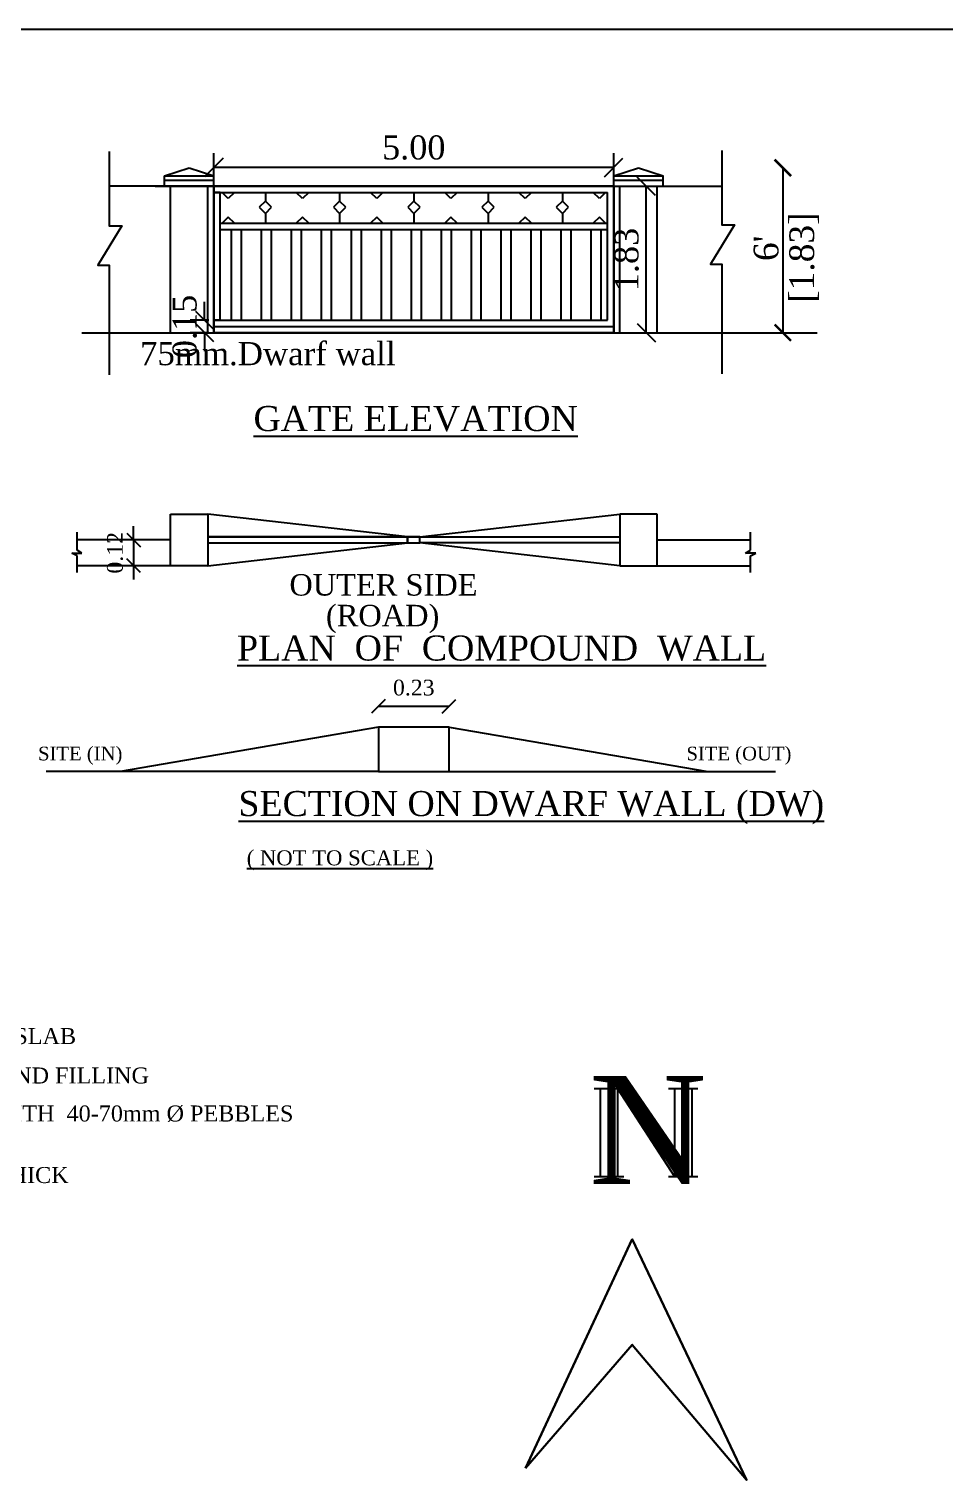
# Model space of a CAD drawing. Header units: metres. Extents: x 2 to 142, y 1 to 82.
# Drawn here: x 40.67 to 52.12, y 63.97 to 82.11 of the extents above; entities that cross this region are included whole.
import ezdxf

# ---------------------------------------------------------------- set-up
doc = ezdxf.new("R2010")
doc.units = ezdxf.units.M
doc.header["$MEASUREMENT"] = 0
for name, color, linetype, lineweight in [('COMPOUNDWALL', 1, 'Continuous', 30), ('MAIN_GATE', 57, 'Continuous', 30), ('NORTH_DIRECTION', 7, 'Continuous', 30)]:
    doc.layers.add(name, color=color, linetype=linetype, lineweight=lineweight)
doc.styles.get("Standard").update_dxf_attribs({"font": 'BOOKOS.TTF'})
doc.dimstyles.new('M', dxfattribs={"dimtxt": 0.3, "dimasz": 0.23, "dimexe": 0.18, "dimexo": 0.0625, "dimgap": 0.09, "dimtad": 1, "dimzin": 0, "dimdsep": 46, "dimtxsty": 'Standard', "dimblk": 'OBLIQUE', "dimcen": 0.09, "dimclrd": 256, "dimclre": 256, "dimclrt": 256, "dimadec": 0, "dimazin": 0, "dimtfac": 1, "dimtix": 1, "dimtofl": 0, "dimtmove": 0, "dimatfit": 3, "dimfxl": 0, "dimtolj": 1, "dimtzin": 0, "dimarcsym": 0})

# ---------------------------------------------------------------- blocks, each defined once
blk = doc.blocks.new('_Oblique')
at = {"color": 0, "linetype": 'ByBlock', "lineweight": -2}
blk.add_line((-0.5, -0.5), (0.5, 0.5), dxfattribs=at)
blk = doc.blocks.new('*D3')
at = {"layer": 'COMPOUNDWALL', "color": 3, "lineweight": -2}
for p, q in [((42.866, 78.471), (42.866, 78.701)), ((42.919, 78.471), (42.686, 78.471)), ((42.919, 78.316), (42.686, 78.316)), ((42.866, 78.316), (42.866, 78.086))]:
    blk.add_line(p, q, dxfattribs=at)
at = {"layer": 'Defpoints', "color": 0}
for p in [(42.981, 78.471, -1404.581), (42.866, 78.316), (42.981, 78.316)]:
    blk.add_point(p, dxfattribs=at)
at = {"layer": 'COMPOUNDWALL', "color": 3, "lineweight": -2, "xscale": 0.23, "yscale": 0.23, "zscale": 0.23}
for p, rotation in [((42.866, 78.471), 270), ((42.866, 78.316), 90)]:
    blk.add_blockref('_Oblique', p, dxfattribs=dict(at, rotation=rotation))
at = {"layer": 'COMPOUNDWALL', "color": 3, "insert": (42.618, 78.394), "char_height": 0.3, "attachment_point": 5, "rotation": 90}
blk.add_mtext('\\A1;0.15', dxfattribs=at)
blk = doc.blocks.new('*D10')
at = {"layer": 'Defpoints', "color": 0}
for p in [(47.981, 80.146, -1404.581), (48.389, 80.146), (47.981, 78.316, -1404.581)]:
    blk.add_point(p, dxfattribs=at)
at = {"layer": 'MAIN_GATE', "color": 1, "lineweight": -2}
for p, q in [((48.044, 80.146), (48.569, 80.146)), ((48.389, 78.316), (48.389, 80.146)), ((48.044, 78.316), (48.569, 78.316))]:
    blk.add_line(p, q, dxfattribs=at)
at = {"layer": 'MAIN_GATE', "color": 1, "lineweight": -2, "xscale": 0.23, "yscale": 0.23, "zscale": 0.23}
for p, rotation in [((48.389, 80.146), 90), ((48.389, 78.316), 270)]:
    blk.add_blockref('_Oblique', p, dxfattribs=dict(at, rotation=rotation))
at = {"layer": 'MAIN_GATE', "color": 1, "insert": (48.144, 79.231), "char_height": 0.3, "attachment_point": 5, "rotation": 90}
blk.add_mtext('\\A1;1.83', dxfattribs=at)
blk = doc.blocks.new('*D11')
at = {"layer": 'Defpoints', "color": 0}
for p in [(42.981, 80.381), (42.981, 80.146, -1404.581), (47.981, 80.146, -1404.581)]:
    blk.add_point(p, dxfattribs=at)
at = {"layer": 'MAIN_GATE', "color": 2, "lineweight": -2}
for p, q in [((42.981, 80.209), (42.981, 80.561)), ((47.981, 80.209), (47.981, 80.561)), ((47.981, 80.381), (42.981, 80.381))]:
    blk.add_line(p, q, dxfattribs=at)
at = {"layer": 'MAIN_GATE', "color": 2, "lineweight": -2, "xscale": 0.23, "yscale": 0.23, "zscale": 0.23, "rotation": 180}
blk.add_blockref('_Oblique', (42.981, 80.381), dxfattribs=at)
at = {"layer": 'MAIN_GATE', "color": 2, "lineweight": -2, "xscale": 0.23, "yscale": 0.23, "zscale": 0.23}
blk.add_blockref('_Oblique', (47.981, 80.381), dxfattribs=at)
at = {"layer": 'MAIN_GATE', "color": 2, "insert": (45.481, 80.629), "char_height": 0.3, "attachment_point": 5}
blk.add_mtext('\\A1;5.00', dxfattribs=at)

msp = doc.modelspace()

# ---------------------------------------------------------------- hatches: boundary and pattern name
h = msp.add_hatch()
h.set_pattern_fill('ANSI32', color=256, angle=45)
h.set_pattern_definition([(90, (87.45073, -49.6613), (-0.375, 0), []), (90, (87.57573, -49.5363), (-0.375, 0), [])])
h.paths.add_polyline_path([(47.905, 78.471), (47.905, 79.608), (43.059, 79.608), (43.059, 78.471)])

# ---------------------------------------------------------------- linework, layer by layer
at = {"color": 2}
msp.add_line((2.246, 82.112), (142.246, 82.112), dxfattribs=at)
at = {"ltscale": 0.006}
for p, q in [((42.363, 80.275), (42.672, 80.378)), ((42.672, 80.378), (42.981, 80.275)), ((47.982, 80.275), (48.292, 80.378)), ((48.292, 80.378), (48.601, 80.275)), ((50.096, 80.378), (50.096, 78.316)), ((42.363, 80.275), (42.981, 80.275)), ((42.363, 80.146), (42.363, 80.275)), ((42.363, 80.224), (42.981, 80.224)), ((42.981, 80.146), (42.981, 80.275)), ((47.982, 80.275), (48.601, 80.275)), ((47.982, 80.146), (47.982, 80.275)), ((47.982, 80.224), (48.601, 80.224)), ((48.601, 80.146), (48.601, 80.275)), ((42.44, 80.146), (41.686, 80.146)), ((42.981, 80.146), (42.249, 80.146)), ((42.249, 80.146), (47.982, 80.146)), ((42.363, 80.146), (42.981, 80.146)), ((42.44, 78.316), (42.44, 80.146)), ((42.904, 78.316), (42.904, 80.146)), ((42.981, 78.394), (42.981, 80.146)), ((42.981, 80.069), (47.905, 80.069)), ((43.059, 80.069), (42.981, 80.069)), ((43.059, 78.471), (43.059, 80.069)), ((43.162, 79.992), (43.084, 80.069)), ((43.239, 80.069), (43.162, 79.992)), ((43.626, 80.069), (43.626, 79.961)), ((44.09, 79.992), (44.012, 80.069)), ((44.167, 80.069), (44.09, 79.992)), ((44.554, 80.069), (44.554, 79.961)), ((45.018, 79.992), (44.941, 80.069)), ((45.095, 80.069), (45.018, 79.992)), ((45.482, 80.069), (45.482, 79.961)), ((45.946, 79.992), (45.869, 80.069)), ((46.024, 80.069), (45.946, 79.992)), ((46.41, 80.069), (46.41, 79.961)), ((46.874, 79.992), (46.797, 80.069)), ((46.952, 80.069), (46.874, 79.992)), ((47.339, 80.069), (47.339, 79.961)), ((47.803, 79.992), (47.725, 80.069)), ((47.88, 80.069), (47.803, 79.992)), ((47.905, 78.471), (47.905, 80.069)), ((47.982, 78.394), (47.982, 80.146)), ((47.982, 80.146), (48.601, 80.146)), ((48.06, 78.316), (48.06, 80.146)), ((48.524, 78.316), (48.524, 80.146)), ((48.524, 80.146), (49.334, 80.146)), ((43.626, 79.961), (43.548, 79.884)), ((43.548, 79.884), (43.626, 79.806)), ((43.703, 79.884), (43.626, 79.961)), ((43.626, 79.806), (43.703, 79.884)), ((43.626, 79.806), (43.626, 79.685)), ((44.554, 79.961), (44.477, 79.884)), ((44.477, 79.884), (44.554, 79.806)), ((44.631, 79.884), (44.554, 79.961)), ((44.554, 79.806), (44.631, 79.884)), ((44.554, 79.806), (44.554, 79.685)), ((45.482, 79.961), (45.405, 79.884)), ((45.405, 79.884), (45.482, 79.806)), ((45.56, 79.884), (45.482, 79.961)), ((45.482, 79.806), (45.56, 79.884)), ((45.482, 79.806), (45.482, 79.685)), ((46.41, 79.961), (46.333, 79.884)), ((46.333, 79.884), (46.41, 79.806)), ((46.488, 79.884), (46.41, 79.961)), ((46.41, 79.806), (46.488, 79.884)), ((46.41, 79.806), (46.41, 79.685)), ((47.339, 79.961), (47.261, 79.884)), ((47.261, 79.884), (47.339, 79.806)), ((47.416, 79.884), (47.339, 79.961)), ((47.339, 79.806), (47.416, 79.884)), ((47.339, 79.806), (47.339, 79.685)), ((43.059, 79.685), (47.905, 79.685)), ((43.162, 79.762), (43.084, 79.685)), ((43.239, 79.685), (43.162, 79.762)), ((44.09, 79.762), (44.012, 79.685)), ((44.167, 79.685), (44.09, 79.762)), ((45.018, 79.762), (44.941, 79.685)), ((45.095, 79.685), (45.018, 79.762)), ((45.946, 79.762), (45.869, 79.685)), ((46.024, 79.685), (45.946, 79.762)), ((46.874, 79.762), (46.797, 79.685)), ((46.952, 79.685), (46.874, 79.762)), ((47.803, 79.762), (47.725, 79.685)), ((47.88, 79.685), (47.803, 79.762)), ((43.059, 79.608), (47.905, 79.608)), ((42.981, 78.471), (47.905, 78.471)), ((43.059, 78.471), (42.981, 78.471)), ((42.981, 78.394), (47.982, 78.394)), ((41.33, 78.316), (42.249, 78.316)), ((42.249, 78.316), (50.525, 78.316))]:
    msp.add_line(p, q, dxfattribs=at)
for p, q in [((42.44, 76.048), (42.904, 76.048)), ((42.44, 75.403), (42.44, 76.048)), ((42.904, 76.048), (42.904, 75.403)), ((45.404, 75.763), (42.904, 76.048)), ((42.904, 76.048), (42.904, 75.688)), ((45.559, 75.763), (48.059, 76.048)), ((48.523, 76.048), (48.059, 76.048)), ((48.059, 76.048), (48.059, 75.403)), ((48.059, 76.048), (48.059, 75.403)), ((48.523, 75.403), (48.523, 76.048)), ((41.271, 75.597), (41.271, 75.822)), ((41.976, 75.726), (41.976, 75.897)), ((49.692, 75.597), (49.692, 75.822)), ((42.44, 75.726), (41.271, 75.726)), ((41.976, 75.726), (41.976, 75.403)), ((45.404, 75.763), (42.904, 75.763)), ((42.904, 75.763), (48.059, 75.763)), ((42.904, 75.403), (45.404, 75.688)), ((42.904, 75.688), (45.404, 75.688)), ((45.559, 75.763), (45.404, 75.763)), ((45.404, 75.763), (45.404, 75.688)), ((45.404, 75.688), (45.404, 75.763)), ((45.404, 75.688), (45.404, 75.763)), ((45.404, 75.688), (45.559, 75.688)), ((45.559, 75.688), (45.559, 75.763)), ((45.559, 75.688), (45.559, 75.763)), ((48.059, 75.688), (45.559, 75.688)), ((48.059, 75.403), (45.559, 75.688)), ((48.059, 75.763), (48.059, 75.688)), ((48.523, 75.726), (49.692, 75.726)), ((41.271, 75.528), (41.205, 75.562)), ((41.205, 75.562), (41.331, 75.562)), ((41.331, 75.562), (41.271, 75.597)), ((41.271, 75.319), (41.271, 75.528)), ((49.631, 75.562), (49.692, 75.597)), ((49.757, 75.562), (49.631, 75.562)), ((49.692, 75.528), (49.757, 75.562)), ((49.692, 75.319), (49.692, 75.528)), ((42.44, 75.403), (41.271, 75.403)), ((41.976, 75.403), (41.976, 75.232)), ((42.904, 75.403), (42.44, 75.403)), ((48.059, 75.403), (48.523, 75.403)), ((48.523, 75.403), (49.692, 75.403)), ((45.039, 73.647), (45.924, 73.647)), ((45.039, 73.386), (41.813, 72.829)), ((45.924, 73.386), (45.039, 73.386)), ((45.039, 73.386), (45.039, 72.829)), ((45.924, 72.829), (45.924, 73.386)), ((45.924, 73.386), (49.157, 72.829)), ((45.039, 72.829), (40.885, 72.829)), ((45.039, 72.829), (45.924, 72.829)), ((45.924, 72.829), (50.004, 72.829)), ((47.735, 68.868), (48.106, 68.868)), ((47.814, 68.868), (47.814, 67.768)), ((48.028, 68.868), (48.743, 67.768)), ((48.028, 68.868), (48.028, 67.768)), ((48.665, 68.868), (49.035, 68.868)), ((48.743, 68.868), (48.743, 67.768)), ((48.957, 68.868), (48.957, 67.768)), ((47.735, 67.768), (48.106, 67.768)), ((47.814, 67.768), (48.028, 67.768)), ((48.665, 67.768), (49.035, 67.768)), ((48.743, 67.768), (48.957, 67.768)), ((46.88, 64.122), (48.213, 66.985)), ((48.213, 66.985), (49.642, 63.975)), ((48.213, 65.666), (46.88, 64.122)), ((49.642, 63.975), (48.213, 65.666))]:
    msp.add_line(p, q)
at = {"linetype": 'ByBlock', "lineweight": -2}
for p, q in [((41.891, 75.811), (42.062, 75.64)), ((42.062, 75.318), (41.891, 75.489)), ((45.124, 73.733), (44.953, 73.562)), ((45.838, 73.562), (46.009, 73.733))]:
    msp.add_line(p, q, dxfattribs=at)
for points in [[(41.674, 80.581), (41.674, 79.651), (41.832, 79.651), (41.532, 79.161), (41.674, 79.161), (41.674, 77.789)], [(49.334, 80.593), (49.334, 79.663), (49.493, 79.663), (49.192, 79.173), (49.334, 79.173), (49.334, 77.801)]]:
    msp.add_lwpolyline(points)
at = {"const_width": 0.0309}
for points in [[(50.199, 80.275), (49.993, 80.481)], [(49.993, 78.419), (50.199, 78.213)]]:
    msp.add_lwpolyline(points, dxfattribs=at)
at = {"layer": 'MAIN_GATE'}
msp.add_lwpolyline([(42.981, 78.316), (47.981, 78.316), (47.981, 80.146), (42.981, 80.146)], close=True, dxfattribs=at)
at = {"layer": 'NORTH_DIRECTION'}
msp.add_lwpolyline([(46.88, 64.122), (48.213, 66.985), (49.642, 63.975), (48.213, 65.666)], close=True, dxfattribs=at)

# ---------------------------------------------------------------- texts
for s, p in [('[1.83]', (50.487, 78.69)), ("6'", (50.041, 79.212))]:
    msp.add_text(s, height=0.3094, rotation=90).set_placement(p)
for s, height, p in [('75mm.Dwarf wall', 0.28871, (42.057, 77.91)), ('%%UGATE ELEVATION', 0.31289, (43.477, 77.087)), ('OUTER SIDE', 0.2683, (43.926, 75.03)), ('(ROAD)', 0.2683, (44.383, 74.646)), ('%%UPLAN  OF  COMPOUND  WALL', 0.31289, (43.271, 74.218)), ('SITE (IN)', 0.171, (40.783, 72.97)), ('SITE (OUT)', 0.171, (48.891, 72.97)), ('%%USECTION ON DWARF WALL (DW)', 0.31289, (43.289, 72.274)), ('%%U( NOT TO SCALE )', 0.18773, (43.392, 71.658))]:
    msp.add_text(s, height=height).set_placement(p)
at = {"insert": (41.746, 75.565), "char_height": 0.1966, "attachment_point": 5, "rotation": 90}
msp.add_mtext('\\A1;0.12', dxfattribs=at)
at = {"insert": (45.481, 73.878), "char_height": 0.1966, "attachment_point": 5}
msp.add_mtext('\\A1;0.23', dxfattribs=at)
at = {"ltscale": 0.006, "char_height": 0.2}
for s, insert, width, attachment_point in [('R.C.C COVER SLAB', (38.556, 69.624), 45.18896, 1), ('0.15 THICK SAND FILLING', (38.495, 69.131), 45.18896, 1), ('FILLED WITH  40-70mm %%C PEBBLES', (43.976, 68.656), 6.57116, 3), ('C.C 1:2:4 4" THICK', (38.642, 67.887), 45.18896, 1)]:
    msp.add_mtext(s, dxfattribs=dict(at, insert=insert, width=width, attachment_point=attachment_point))
at = {"layer": 'NORTH_DIRECTION', "insert": (47.673, 69.023), "char_height": 1.35, "width": 1.37482, "attachment_point": 1}
msp.add_mtext('N', dxfattribs=at)

# ---------------------------------------------------------------- dimensions: what is measured, and where the dimension line sits
at = {"layer": 'COMPOUNDWALL', "color": 3}
dim = msp.add_linear_dim(base=(42.866, 78.3162), p1=(42.9813, 78.4709, -1404.5811), p2=(42.9813, 78.3162), angle=90, dimstyle='M', override={"dimclrd": 3, "dimclre": 3, "dimclrt": 3}, dxfattribs=at)
dim.commit()
dim.dimension.update_dxf_attribs({"geometry": '*D3', "text_midpoint": (42.6181, 78.3936)})
at = {"layer": 'MAIN_GATE', "color": 2}
dim = msp.add_linear_dim(base=(42.981, 80.381, 1404.581), p1=(47.981, 80.146), p2=(42.981, 80.146), dimstyle='M', override={"dimclrd": 2, "dimclre": 2, "dimclrt": 2}, dxfattribs=at)
dim.commit()
dim.dimension.update_dxf_attribs({"geometry": '*D11', "text_midpoint": (45.481, 80.629, 1404.581)})
at = {"layer": 'MAIN_GATE', "color": 1}
dim = msp.add_linear_dim(base=(48.389, 80.146, 1404.581), p1=(47.981, 78.316), p2=(47.981, 80.146), angle=90, dimstyle='M', override={"dimclrd": 1, "dimclre": 1, "dimclrt": 1}, dxfattribs=at)
dim.commit()
dim.dimension.update_dxf_attribs({"geometry": '*D10', "text_midpoint": (48.144, 79.231, 1404.581)})

doc.saveas('drawing.dxf')
